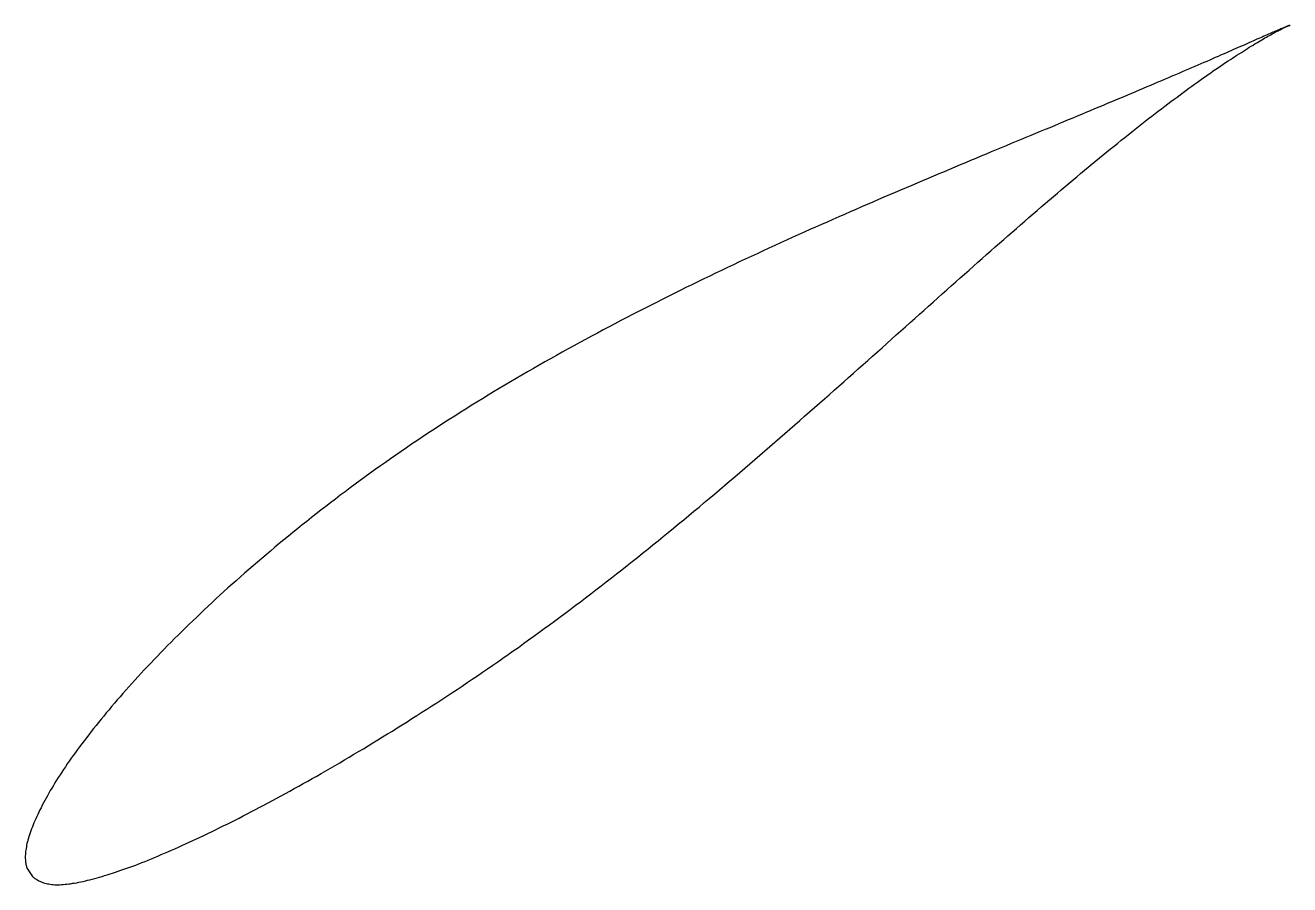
# Model space of a CAD drawing. Header units: metres. Extents: x -34 to 68, y -23 to 46.
import ezdxf

# ---------------------------------------------------------------- set-up
doc = ezdxf.new("R2010")
doc.units = ezdxf.units.M

msp = doc.modelspace()

# ---------------------------------------------------------------- linework, layer by layer
msp.add_lwpolyline([(67.57, 45.76), (67.57, 45.75), (67.56, 45.75), (67.55, 45.75), (67.53, 45.74), (67.51, 45.74), (67.49, 45.73), (67.46, 45.72), (67.42, 45.7), (67.39, 45.69), (67.35, 45.67), (67.3, 45.65), (67.25, 45.63), (67.19, 45.61), (67.14, 45.59), (67.07, 45.56), (67.01, 45.53), (66.93, 45.5), (66.86, 45.47), (66.78, 45.43), (66.69, 45.4), (66.61, 45.36), (66.51, 45.32), (66.42, 45.28), (66.31, 45.23), (66.21, 45.19), (66.1, 45.14), (65.99, 45.09), (65.87, 45.04), (65.75, 44.99), (65.62, 44.93), (65.49, 44.87), (65.36, 44.81), (65.22, 44.75), (65.08, 44.69), (64.93, 44.63), (64.78, 44.56), (64.62, 44.49), (64.47, 44.42), (64.3, 44.35), (64.14, 44.27), (63.96, 44.2), (63.79, 44.12), (63.61, 44.04), (63.43, 43.96), (63.24, 43.88), (63.05, 43.8), (62.85, 43.71), (62.65, 43.62), (62.45, 43.53), (62.24, 43.44), (62.03, 43.35), (61.82, 43.26), (61.6, 43.16), (61.37, 43.06), (61.15, 42.97), (60.92, 42.86), (60.68, 42.76), (60.44, 42.66), (60.2, 42.55), (59.95, 42.45), (59.7, 42.34), (59.45, 42.23), (59.19, 42.12), (58.93, 42.01), (58.67, 41.89), (58.4, 41.78), (58.12, 41.66), (57.85, 41.54), (57.57, 41.42), (57.28, 41.3), (57, 41.18), (56.7, 41.06), (56.41, 40.93), (56.11, 40.81), (55.81, 40.68), (55.5, 40.55), (55.19, 40.42), (54.88, 40.29), (54.57, 40.15), (54.25, 40.02), (53.92, 39.88), (53.6, 39.75), (53.27, 39.61), (52.93, 39.47), (52.6, 39.33), (52.26, 39.19), (51.92, 39.04), (51.57, 38.9), (51.22, 38.75), (50.87, 38.61), (50.51, 38.46), (50.16, 38.31), (49.79, 38.16), (49.43, 38.01), (49.06, 37.85), (48.69, 37.7), (48.32, 37.54), (47.94, 37.39), (47.56, 37.23), (47.18, 37.07), (46.79, 36.91), (46.41, 36.75), (46.02, 36.59), (45.62, 36.42), (45.23, 36.26), (44.83, 36.09), (44.43, 35.93), (44.02, 35.76), (43.62, 35.59), (43.21, 35.42), (42.8, 35.25), (42.38, 35.07), (41.97, 34.9), (41.55, 34.73), (41.13, 34.55), (40.7, 34.37), (40.28, 34.19), (39.85, 34.01), (39.42, 33.83), (38.99, 33.65), (38.56, 33.47), (38.12, 33.28), (37.69, 33.1), (37.25, 32.91), (36.81, 32.72), (36.36, 32.54), (35.92, 32.35), (35.47, 32.16), (35.02, 31.96), (34.58, 31.77), (34.12, 31.57), (33.67, 31.38), (33.22, 31.18), (32.76, 30.98), (32.31, 30.78), (31.85, 30.58), (31.39, 30.38), (30.93, 30.18), (30.46, 29.97), (30, 29.77), (29.54, 29.56), (29.07, 29.36), (28.61, 29.15), (28.14, 28.94), (27.67, 28.72), (27.2, 28.51), (26.73, 28.3), (26.26, 28.08), (25.79, 27.87), (25.32, 27.65), (24.85, 27.43), (24.37, 27.21), (23.9, 26.99), (23.42, 26.77), (22.95, 26.54), (22.48, 26.32), (22, 26.09), (21.52, 25.86), (21.05, 25.64), (20.57, 25.41), (20.1, 25.17), (19.62, 24.94), (19.14, 24.71), (18.67, 24.47), (18.19, 24.24), (17.72, 24), (17.24, 23.76), (16.77, 23.52), (16.29, 23.28), (15.81, 23.04), (15.34, 22.8), (14.86, 22.55), (14.39, 22.31), (13.92, 22.06), (13.44, 21.81), (12.97, 21.56), (12.5, 21.31), (12.03, 21.06), (11.56, 20.81), (11.09, 20.56), (10.62, 20.3), (10.15, 20.04), (9.68, 19.79), (9.22, 19.53), (8.75, 19.27), (8.28, 19.01), (7.82, 18.75), (7.36, 18.48), (6.9, 18.22), (6.44, 17.95), (5.98, 17.69), (5.52, 17.42), (5.07, 17.15), (4.61, 16.88), (4.16, 16.61), (3.71, 16.34), (3.26, 16.07), (2.81, 15.79), (2.36, 15.52), (1.91, 15.24), (1.47, 14.96), (1.03, 14.69), (0.59, 14.41), (0.15, 14.13), (-0.29, 13.85), (-0.72, 13.56), (-1.16, 13.28), (-1.59, 13), (-2.02, 12.71), (-2.44, 12.42), (-2.87, 12.14), (-3.29, 11.85), (-3.71, 11.56), (-4.13, 11.27), (-4.55, 10.98), (-4.96, 10.69), (-5.37, 10.4), (-5.78, 10.11), (-6.19, 9.82), (-6.6, 9.52), (-7, 9.23), (-7.4, 8.93), (-7.8, 8.64), (-8.19, 8.34), (-8.59, 8.05), (-8.98, 7.75), (-9.37, 7.45), (-9.75, 7.16), (-10.14, 6.86), (-10.52, 6.56), (-10.9, 6.26), (-11.27, 5.96), (-11.65, 5.67), (-12.02, 5.37), (-12.39, 5.07), (-12.75, 4.77), (-13.12, 4.47), (-13.48, 4.17), (-13.83, 3.88), (-14.19, 3.58), (-14.54, 3.28), (-14.89, 2.98), (-15.24, 2.69), (-15.59, 2.39), (-15.93, 2.09), (-16.27, 1.8), (-16.6, 1.5), (-16.94, 1.2), (-17.27, 0.91), (-17.6, 0.62), (-17.92, 0.32), (-18.24, 0.03), (-18.56, -0.27), (-18.88, -0.56), (-19.19, -0.85), (-19.5, -1.14), (-19.81, -1.43), (-20.11, -1.72), (-20.41, -2.01), (-20.71, -2.3), (-21.01, -2.58), (-21.3, -2.87), (-21.59, -3.16), (-21.88, -3.44), (-22.16, -3.73), (-22.44, -4.01), (-22.71, -4.29), (-22.99, -4.57), (-23.26, -4.85), (-23.53, -5.13), (-23.79, -5.41), (-24.05, -5.68), (-24.31, -5.96), (-24.56, -6.23), (-24.81, -6.5), (-25.06, -6.78), (-25.31, -7.05), (-25.55, -7.31), (-25.79, -7.58), (-26.02, -7.85), (-26.25, -8.11), (-26.48, -8.37), (-26.71, -8.63), (-26.93, -8.89), (-27.14, -9.15), (-27.36, -9.41), (-27.57, -9.66), (-27.78, -9.92), (-27.98, -10.17), (-28.18, -10.42), (-28.38, -10.67), (-28.58, -10.91), (-28.77, -11.16), (-28.96, -11.4), (-29.14, -11.64), (-29.32, -11.88), (-29.5, -12.12), (-29.67, -12.35), (-29.84, -12.59), (-30.01, -12.82), (-30.17, -13.05), (-30.33, -13.28), (-30.49, -13.5), (-30.64, -13.73), (-30.79, -13.95), (-30.93, -14.17), (-31.07, -14.38), (-31.21, -14.6), (-31.35, -14.81), (-31.48, -15.02), (-31.6, -15.23), (-31.73, -15.44), (-31.85, -15.64), (-31.96, -15.85), (-32.08, -16.05), (-32.19, -16.24), (-32.29, -16.44), (-32.39, -16.63), (-32.49, -16.82), (-32.59, -17.01), (-32.68, -17.19), (-32.77, -17.37), (-32.85, -17.55), (-32.94, -17.73), (-33.01, -17.9), (-33.09, -18.07), (-33.16, -18.24), (-33.23, -18.4), (-33.29, -18.56), (-33.36, -18.72), (-33.41, -18.88), (-33.47, -19.03), (-33.52, -19.18), (-33.57, -19.33), (-33.61, -19.47), (-33.65, -19.62), (-33.69, -19.76), (-33.72, -19.89), (-33.75, -20.02), (-33.77, -20.16), (-33.8, -20.28), (-33.82, -20.41), (-33.83, -20.53), (-33.84, -20.65), (-33.85, -20.76), (-33.86, -20.88), (-33.86, -20.99), (-33.86, -21.09), (-33.85, -21.19), (-33.84, -21.29), (-33.83, -21.38), (-33.82, -21.47), (-33.81, -21.56), (-33.79, -21.64), (-33.77, -21.71), (-33.75, -21.77), (-33.74, -21.82), (-33.72, -21.86), (-33.71, -21.89), (-33.28, -22.54), (-33.27, -22.54), (-33.26, -22.55), (-33.23, -22.57), (-33.19, -22.6), (-33.14, -22.64), (-33.08, -22.68), (-33.01, -22.73), (-32.94, -22.78), (-32.86, -22.82), (-32.78, -22.87), (-32.69, -22.91), (-32.59, -22.95), (-32.5, -22.99), (-32.4, -23.03), (-32.3, -23.06), (-32.19, -23.09), (-32.08, -23.11), (-31.97, -23.13), (-31.86, -23.15), (-31.74, -23.17), (-31.61, -23.18), (-31.49, -23.19), (-31.36, -23.19), (-31.23, -23.19), (-31.09, -23.19), (-30.96, -23.18), (-30.82, -23.17), (-30.67, -23.16), (-30.52, -23.15), (-30.37, -23.13), (-30.22, -23.11), (-30.06, -23.08), (-29.9, -23.06), (-29.73, -23.03), (-29.57, -22.99), (-29.4, -22.96), (-29.22, -22.92), (-29.04, -22.88), (-28.86, -22.83), (-28.67, -22.79), (-28.49, -22.74), (-28.29, -22.69), (-28.1, -22.63), (-27.9, -22.58), (-27.69, -22.52), (-27.49, -22.46), (-27.28, -22.39), (-27.06, -22.33), (-26.85, -22.26), (-26.63, -22.18), (-26.4, -22.11), (-26.18, -22.03), (-25.95, -21.95), (-25.72, -21.87), (-25.48, -21.78), (-25.24, -21.7), (-25, -21.61), (-24.75, -21.51), (-24.5, -21.42), (-24.25, -21.32), (-24, -21.21), (-23.74, -21.11), (-23.48, -21), (-23.22, -20.89), (-22.95, -20.78), (-22.68, -20.67), (-22.41, -20.55), (-22.13, -20.43), (-21.86, -20.31), (-21.57, -20.18), (-21.29, -20.05), (-21, -19.92), (-20.71, -19.79), (-20.42, -19.65), (-20.13, -19.52), (-19.83, -19.38), (-19.53, -19.23), (-19.22, -19.09), (-18.92, -18.94), (-18.61, -18.79), (-18.3, -18.64), (-17.98, -18.48), (-17.67, -18.33), (-17.35, -18.17), (-17.03, -18), (-16.7, -17.84), (-16.38, -17.67), (-16.05, -17.5), (-15.72, -17.33), (-15.38, -17.16), (-15.05, -16.98), (-14.71, -16.8), (-14.37, -16.62), (-14.02, -16.43), (-13.68, -16.25), (-13.33, -16.06), (-12.98, -15.87), (-12.63, -15.68), (-12.28, -15.48), (-11.92, -15.28), (-11.56, -15.08), (-11.2, -14.88), (-10.84, -14.68), (-10.48, -14.47), (-10.11, -14.26), (-9.74, -14.05), (-9.37, -13.84), (-9, -13.62), (-8.63, -13.4), (-8.25, -13.18), (-7.88, -12.96), (-7.5, -12.73), (-7.12, -12.51), (-6.74, -12.28), (-6.35, -12.05), (-5.97, -11.81), (-5.58, -11.58), (-5.19, -11.34), (-4.81, -11.1), (-4.41, -10.86), (-4.02, -10.61), (-3.63, -10.37), (-3.23, -10.12), (-2.84, -9.87), (-2.44, -9.62), (-2.04, -9.36), (-1.64, -9.11), (-1.24, -8.85), (-0.84, -8.59), (-0.44, -8.33), (-0.03, -8.06), (0.37, -7.79), (0.78, -7.53), (1.18, -7.26), (1.59, -6.98), (2, -6.71), (2.41, -6.43), (2.82, -6.15), (3.23, -5.87), (3.64, -5.59), (4.05, -5.3), (4.46, -5.02), (4.87, -4.73), (5.28, -4.44), (5.7, -4.15), (6.11, -3.85), (6.52, -3.55), (6.94, -3.26), (7.35, -2.96), (7.77, -2.65), (8.18, -2.35), (8.6, -2.04), (9.01, -1.74), (9.43, -1.43), (9.84, -1.12), (10.26, -0.8), (10.67, -0.49), (11.09, -0.17), (11.51, 0.14), (11.92, 0.46), (12.34, 0.78), (12.75, 1.11), (13.17, 1.43), (13.58, 1.75), (14, 2.08), (14.41, 2.41), (14.83, 2.74), (15.24, 3.07), (15.65, 3.4), (16.07, 3.73), (16.48, 4.07), (16.9, 4.4), (17.31, 4.74), (17.72, 5.07), (18.13, 5.41), (18.55, 5.75), (18.96, 6.09), (19.37, 6.43), (19.78, 6.77), (20.19, 7.11), (20.6, 7.46), (21.01, 7.8), (21.42, 8.14), (21.82, 8.49), (22.23, 8.83), (22.64, 9.18), (23.05, 9.53), (23.45, 9.87), (23.86, 10.22), (24.26, 10.57), (24.67, 10.91), (25.07, 11.26), (25.47, 11.61), (25.87, 11.96), (26.27, 12.3), (26.68, 12.65), (27.07, 13), (27.47, 13.35), (27.87, 13.69), (28.27, 14.04), (28.66, 14.39), (29.06, 14.74), (29.45, 15.08), (29.85, 15.43), (30.24, 15.78), (30.63, 16.12), (31.02, 16.47), (31.41, 16.81), (31.8, 17.16), (32.19, 17.5), (32.58, 17.85), (32.96, 18.19), (33.35, 18.53), (33.73, 18.87), (34.11, 19.21), (34.49, 19.55), (34.87, 19.89), (35.25, 20.23), (35.63, 20.57), (36, 20.91), (36.38, 21.24), (36.75, 21.57), (37.13, 21.91), (37.5, 22.24), (37.87, 22.57), (38.24, 22.9), (38.6, 23.23), (38.97, 23.55), (39.33, 23.88), (39.7, 24.2), (40.06, 24.53), (40.42, 24.85), (40.78, 25.17), (41.14, 25.49), (41.49, 25.8), (41.85, 26.12), (42.2, 26.43), (42.55, 26.74), (42.9, 27.05), (43.25, 27.36), (43.6, 27.67), (43.95, 27.97), (44.29, 28.27), (44.63, 28.57), (44.97, 28.87), (45.31, 29.17), (45.65, 29.46), (45.98, 29.75), (46.32, 30.04), (46.65, 30.33), (46.98, 30.62), (47.31, 30.9), (47.64, 31.18), (47.96, 31.46), (48.29, 31.74), (48.61, 32.01), (48.93, 32.29), (49.24, 32.56), (49.56, 32.82), (49.87, 33.09), (50.19, 33.35), (50.5, 33.61), (50.8, 33.87), (51.11, 34.12), (51.41, 34.38), (51.72, 34.63), (52.02, 34.87), (52.31, 35.12), (52.61, 35.36), (52.9, 35.6), (53.19, 35.84), (53.48, 36.07), (53.77, 36.3), (54.06, 36.53), (54.34, 36.76), (54.62, 36.98), (54.9, 37.2), (55.17, 37.42), (55.44, 37.64), (55.72, 37.85), (55.98, 38.06), (56.25, 38.27), (56.51, 38.47), (56.77, 38.67), (57.03, 38.87), (57.29, 39.06), (57.54, 39.26), (57.79, 39.45), (58.04, 39.63), (58.29, 39.82), (58.53, 40), (58.77, 40.18), (59.01, 40.35), (59.24, 40.53), (59.48, 40.7), (59.71, 40.86), (59.93, 41.03), (60.16, 41.19), (60.38, 41.34), (60.6, 41.5), (60.81, 41.65), (61.03, 41.8), (61.24, 41.95), (61.44, 42.09), (61.65, 42.23), (61.85, 42.37), (62.05, 42.5), (62.24, 42.63), (62.43, 42.76), (62.62, 42.89), (62.81, 43.01), (62.99, 43.13), (63.17, 43.25), (63.34, 43.36), (63.52, 43.47), (63.69, 43.58), (63.85, 43.69), (64.01, 43.79), (64.17, 43.89), (64.33, 43.99), (64.48, 44.08), (64.63, 44.17), (64.78, 44.26), (64.92, 44.35), (65.06, 44.43), (65.2, 44.51), (65.33, 44.59), (65.46, 44.67), (65.58, 44.74), (65.7, 44.81), (65.82, 44.88), (65.94, 44.94), (66.05, 45), (66.15, 45.06), (66.26, 45.12), (66.36, 45.17), (66.45, 45.22), (66.55, 45.27), (66.63, 45.32), (66.72, 45.36), (66.8, 45.4), (66.88, 45.44), (66.95, 45.48), (67.02, 45.51), (67.08, 45.54), (67.14, 45.57), (67.2, 45.6), (67.25, 45.62), (67.3, 45.65), (67.35, 45.67), (67.39, 45.69), (67.43, 45.7), (67.46, 45.71), (67.49, 45.73), (67.51, 45.74), (67.53, 45.74), (67.55, 45.75), (67.56, 45.75), (67.57, 45.75), (67.57, 45.76)], close=True)

doc.saveas('drawing.dxf')
